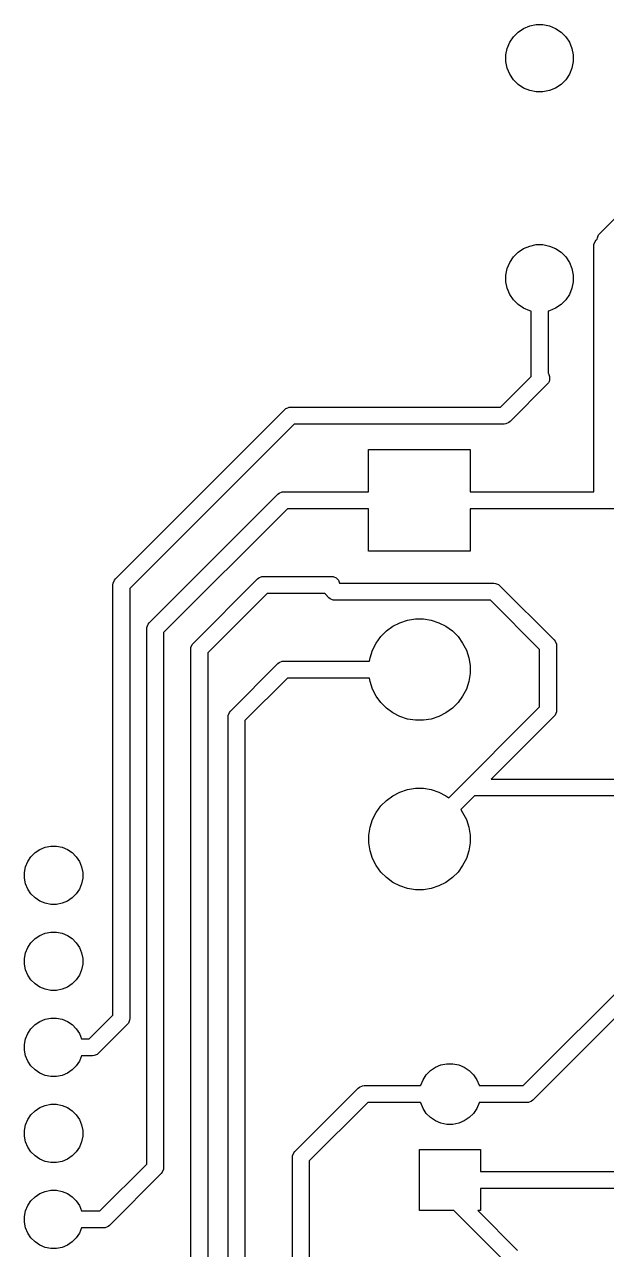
# Model space of a CAD drawing. Header units: inches. Extents: x 6.5 to 8.47, y -5.35 to -1.59.
# Drawn here: x 6.498 to 7.174, y -3.052 to -1.628 of the extents above; entities that cross this region are included whole.
import ezdxf

# ---------------------------------------------------------------- set-up
doc = ezdxf.new("R2010")
doc.units = ezdxf.units.IN
doc.header["$MEASUREMENT"] = 0
doc.layers.add('B.Cu', color=153, linetype='CONTINUOUS', true_color=0x4d7fc4)

msp = doc.modelspace()

# ---------------------------------------------------------------- linework, layer by layer
at = {"layer": 'B.Cu', "linetype": 'CONTINUOUS'}
for p, q in [((7.066, -1.6423), (7.0715, -1.6369)), ((7.0715, -1.6369), (7.0779, -1.6326)), ((7.0779, -1.6326), (7.085, -1.6296)), ((7.085, -1.6296), (7.0926, -1.6281)), ((7.0926, -1.6281), (7.1003, -1.6281)), ((7.1003, -1.6281), (7.1079, -1.6296)), ((7.1079, -1.6296), (7.115, -1.6326)), ((7.115, -1.6326), (7.1214, -1.6369)), ((7.1214, -1.6369), (7.1269, -1.6423)), ((7.0588, -1.6559), (7.0617, -1.6488)), ((7.0617, -1.6488), (7.066, -1.6423)), ((7.1269, -1.6423), (7.1312, -1.6488)), ((7.1312, -1.6488), (7.1341, -1.6559)), ((7.0573, -1.6635), (7.0588, -1.6559)), ((7.0573, -1.6712), (7.0573, -1.6635)), ((7.1341, -1.6559), (7.1356, -1.6635)), ((7.1356, -1.6635), (7.1356, -1.6712)), ((7.0588, -1.6788), (7.0573, -1.6712)), ((7.0617, -1.6859), (7.0588, -1.6788)), ((7.1341, -1.6788), (7.1312, -1.6859)), ((7.1356, -1.6712), (7.1341, -1.6788)), ((7.066, -1.6923), (7.0617, -1.6859)), ((7.0715, -1.6978), (7.066, -1.6923)), ((7.1269, -1.6923), (7.1214, -1.6978)), ((7.1312, -1.6859), (7.1269, -1.6923)), ((7.0779, -1.702), (7.0715, -1.6978)), ((7.085, -1.705), (7.0779, -1.702)), ((7.0926, -1.7065), (7.085, -1.705)), ((7.1003, -1.7065), (7.0926, -1.7065)), ((7.1079, -1.705), (7.1003, -1.7065)), ((7.115, -1.702), (7.1079, -1.705)), ((7.1214, -1.6978), (7.115, -1.702)), ((7.1663, -1.871), (7.2568, -1.7804)), ((7.1611, -1.8804), (7.1623, -1.8789)), ((7.1623, -1.8789), (7.1634, -1.8778)), ((7.1634, -1.8778), (7.1636, -1.876)), ((7.1636, -1.876), (7.165, -1.8725)), ((7.165, -1.8725), (7.1663, -1.871)), ((7.165, -1.8725), (7.165, -1.8725)), ((7.066, -1.8983), (7.0715, -1.8928)), ((7.0715, -1.8928), (7.0779, -1.8885)), ((7.0779, -1.8885), (7.085, -1.8856)), ((7.085, -1.8856), (7.0926, -1.884)), ((7.0926, -1.884), (7.1003, -1.884)), ((7.1003, -1.884), (7.1079, -1.8856)), ((7.1079, -1.8856), (7.115, -1.8885)), ((7.115, -1.8885), (7.1214, -1.8928)), ((7.1214, -1.8928), (7.1269, -1.8983)), ((7.1594, -1.8858), (7.1596, -1.8839)), ((7.1594, -2.1713), (7.1594, -1.8858)), ((7.1596, -1.8839), (7.1611, -1.8804)), ((7.1611, -1.8804), (7.1611, -1.8804)), ((7.0588, -1.9118), (7.0617, -1.9047)), ((7.0617, -1.9047), (7.066, -1.8983)), ((7.1269, -1.8983), (7.1312, -1.9047)), ((7.1312, -1.9047), (7.1341, -1.9118)), ((7.0573, -1.9194), (7.0588, -1.9118)), ((7.0573, -1.9271), (7.0573, -1.9194)), ((7.1341, -1.9118), (7.1356, -1.9194)), ((7.1356, -1.9194), (7.1356, -1.9271)), ((7.0588, -1.9347), (7.0573, -1.9271)), ((7.0617, -1.9418), (7.0588, -1.9347)), ((7.1341, -1.9347), (7.1312, -1.9418)), ((7.1356, -1.9271), (7.1341, -1.9347)), ((7.066, -1.9482), (7.0617, -1.9418)), ((7.0715, -1.9537), (7.066, -1.9482)), ((7.1269, -1.9482), (7.1214, -1.9537)), ((7.1312, -1.9418), (7.1269, -1.9482)), ((7.0779, -1.9579), (7.0715, -1.9537)), ((7.085, -1.9609), (7.0779, -1.9579)), ((7.0866, -1.9612), (7.085, -1.9609)), ((7.0866, -2.0373), (7.0866, -1.9612)), ((7.1079, -1.9609), (7.1063, -1.9612)), ((7.1063, -1.9612), (7.1063, -2.0335)), ((7.115, -1.9579), (7.1079, -1.9609)), ((7.1214, -1.9537), (7.115, -1.9579)), ((7.1063, -2.0335), (7.1066, -2.0339)), ((7.1066, -2.0339), (7.1081, -2.0374)), ((7.051, -2.0728), (7.0866, -2.0373)), ((7.1054, -2.0463), (7.0621, -2.0896)), ((7.1066, -2.0448), (7.1054, -2.0463)), ((7.1074, -2.0429), (7.1066, -2.0448)), ((7.1081, -2.0413), (7.1074, -2.0429)), ((7.1081, -2.0374), (7.1081, -2.0413)), ((6.6033, -2.2726), (6.8001, -2.0757)), ((6.8001, -2.0757), (6.8016, -2.0745)), ((6.8016, -2.0745), (6.8037, -2.0736)), ((6.8037, -2.0736), (6.8052, -2.073)), ((6.8052, -2.073), (6.8071, -2.0728)), ((6.8071, -2.0728), (7.051, -2.0728)), ((6.8112, -2.0925), (6.6201, -2.2836)), ((7.0551, -2.0925), (6.8112, -2.0925)), ((7.057, -2.0923), (7.0551, -2.0925)), ((7.0606, -2.0909), (7.057, -2.0923)), ((7.0621, -2.0896), (7.0606, -2.0909)), ((7.0606, -2.0909), (7.0606, -2.0909)), ((6.8976, -2.1713), (6.8976, -2.122)), ((6.8976, -2.122), (7.0157, -2.122)), ((7.0157, -2.122), (7.0157, -2.1713)), ((6.6426, -2.3237), (6.7923, -2.1741)), ((6.7923, -2.1741), (6.7937, -2.1729)), ((6.7937, -2.1729), (6.7973, -2.1714)), ((6.7973, -2.1714), (6.7992, -2.1713)), ((6.7973, -2.1714), (6.7973, -2.1714)), ((6.7992, -2.1713), (6.8976, -2.1713)), ((7.0157, -2.1713), (7.1594, -2.1713)), ((6.8033, -2.1909), (6.6594, -2.3348)), ((6.8976, -2.1909), (6.8033, -2.1909)), ((6.8976, -2.2402), (6.8976, -2.1909)), ((7.1693, -2.1909), (7.0157, -2.1909)), ((7.0157, -2.1909), (7.0157, -2.2402)), ((7.244, -2.1909), (7.1693, -2.1909)), ((7.0157, -2.2402), (6.8976, -2.2402)), ((6.6004, -2.2795), (6.6006, -2.2776)), ((6.6006, -2.2776), (6.6021, -2.2741)), ((6.6021, -2.2741), (6.6033, -2.2726)), ((6.6021, -2.2741), (6.6021, -2.2741)), ((6.6938, -2.3474), (6.7686, -2.2726)), ((6.7686, -2.2726), (6.7701, -2.2713)), ((6.7701, -2.2713), (6.7737, -2.2699)), ((6.7737, -2.2699), (6.7756, -2.2697)), ((6.7737, -2.2699), (6.7737, -2.2699)), ((6.7756, -2.2697), (6.8543, -2.2697)), ((6.8543, -2.2697), (6.8563, -2.2699)), ((6.8563, -2.2699), (6.8598, -2.2713)), ((6.8598, -2.2713), (6.8625, -2.2741)), ((6.8625, -2.2741), (6.864, -2.2776)), ((6.864, -2.2776), (7.0433, -2.2776)), ((7.0433, -2.2776), (7.0452, -2.2777)), ((7.0452, -2.2777), (7.0488, -2.2792)), ((6.6004, -2.7794), (6.6004, -2.2795)), ((6.6201, -2.2836), (6.6201, -2.7835)), ((6.7797, -2.2894), (6.7106, -2.3584)), ((6.8465, -2.2894), (6.7797, -2.2894)), ((6.8474, -2.2904), (6.8465, -2.2894)), ((6.8513, -2.2944), (6.8474, -2.2904)), ((7.0488, -2.2792), (7.0488, -2.2792)), ((7.0488, -2.2792), (7.0503, -2.2804)), ((7.0503, -2.2804), (7.1133, -2.3434)), ((6.8528, -2.2956), (6.8513, -2.2944)), ((6.8563, -2.2971), (6.8528, -2.2956)), ((6.8528, -2.2956), (6.8528, -2.2956)), ((6.8583, -2.2972), (6.8563, -2.2971)), ((7.0392, -2.2972), (6.8583, -2.2972)), ((7.0965, -2.3545), (7.0392, -2.2972)), ((6.9341, -2.3234), (6.9429, -2.3205)), ((6.9429, -2.3205), (6.9521, -2.3191)), ((6.9521, -2.3191), (6.9613, -2.3191)), ((6.9613, -2.3191), (6.9705, -2.3205)), ((6.9705, -2.3205), (6.9793, -2.3234)), ((6.6398, -2.3307), (6.64, -2.3288)), ((6.6398, -2.9526), (6.6398, -2.3307)), ((6.64, -2.3288), (6.6414, -2.3252)), ((6.6414, -2.3252), (6.6426, -2.3237)), ((6.6414, -2.3252), (6.6414, -2.3252)), ((6.6594, -2.3348), (6.6594, -2.9567)), ((6.9118, -2.3396), (6.9183, -2.333)), ((6.9183, -2.333), (6.9258, -2.3276)), ((6.9258, -2.3276), (6.9341, -2.3234)), ((6.9793, -2.3234), (6.9875, -2.3276)), ((6.9875, -2.3276), (6.995, -2.333)), ((6.995, -2.333), (7.0016, -2.3396)), ((6.6911, -2.3524), (6.6926, -2.3489)), ((6.6926, -2.3489), (6.6938, -2.3474)), ((6.6926, -2.3489), (6.6926, -2.3489)), ((6.9021, -2.3554), (6.9063, -2.3471)), ((6.9063, -2.3471), (6.9118, -2.3396)), ((7.0016, -2.3396), (7.007, -2.3471)), ((7.007, -2.3471), (7.0113, -2.3554)), ((7.1133, -2.3434), (7.1145, -2.3449)), ((7.1145, -2.3449), (7.116, -2.3485)), ((7.116, -2.3485), (7.116, -2.3485)), ((7.116, -2.3485), (7.1161, -2.3504)), ((6.6909, -2.3543), (6.6911, -2.3524)), ((6.6909, -3.0747), (6.6909, -2.3543)), ((6.7106, -2.3584), (6.7106, -3.0787)), ((6.8993, -2.3642), (6.9021, -2.3554)), ((7.0113, -2.3554), (7.0141, -2.3642)), ((7.0965, -2.4211), (7.0965, -2.3545)), ((7.1161, -2.3504), (7.1161, -2.4252)), ((6.7371, -2.4261), (6.7923, -2.371)), ((6.7923, -2.371), (6.7937, -2.3698)), ((6.7937, -2.3698), (6.7973, -2.3683)), ((6.7937, -2.3698), (6.7937, -2.3698)), ((6.7973, -2.3683), (6.7992, -2.3681)), ((6.7992, -2.3681), (6.8986, -2.3681)), ((6.8986, -2.3681), (6.8993, -2.3642)), ((7.0141, -2.3642), (7.0156, -2.3733)), ((7.0156, -2.3733), (7.0156, -2.3826)), ((6.8033, -2.3878), (6.7539, -2.4371)), ((6.8986, -2.3878), (6.8033, -2.3878)), ((6.8993, -2.3917), (6.8986, -2.3878)), ((6.9021, -2.4006), (6.8993, -2.3917)), ((7.0141, -2.3917), (7.0113, -2.4006)), ((7.0156, -2.3826), (7.0141, -2.3917)), ((6.9063, -2.4088), (6.9021, -2.4006)), ((7.0113, -2.4006), (7.007, -2.4088)), ((6.9118, -2.4163), (6.9063, -2.4088)), ((6.9183, -2.4229), (6.9118, -2.4163)), ((7.0016, -2.4163), (6.995, -2.4229)), ((7.007, -2.4088), (7.0016, -2.4163)), ((6.7343, -2.4331), (6.7344, -2.4312)), ((6.7343, -3.429), (6.7343, -2.4331)), ((6.7344, -2.4312), (6.7359, -2.4276)), ((6.7359, -2.4276), (6.7371, -2.4261)), ((6.7359, -2.4276), (6.7359, -2.4276)), ((6.9258, -2.4283), (6.9183, -2.4229)), ((6.9341, -2.4325), (6.9258, -2.4283)), ((6.9429, -2.4354), (6.9341, -2.4325)), ((6.9793, -2.4325), (6.9705, -2.4354)), ((6.9875, -2.4283), (6.9793, -2.4325)), ((6.995, -2.4229), (6.9875, -2.4283)), ((6.9908, -2.5268), (7.0965, -2.4211)), ((7.1133, -2.4322), (7.0403, -2.5051)), ((7.1145, -2.4307), (7.1133, -2.4322)), ((7.116, -2.4271), (7.1145, -2.4307)), ((7.1161, -2.4252), (7.116, -2.4271)), ((7.116, -2.4271), (7.116, -2.4271)), ((6.7539, -2.4371), (6.7539, -3.4331)), ((6.9521, -2.4368), (6.9429, -2.4354)), ((6.9613, -2.4368), (6.9521, -2.4368)), ((6.9705, -2.4354), (6.9613, -2.4368)), ((7.0774, -2.8614), (7.4479, -2.4909)), ((7.0403, -2.5051), (7.289, -2.5051)), ((7.4618, -2.5048), (7.0885, -2.8782)), ((6.9341, -2.5202), (6.9429, -2.5174)), ((6.9429, -2.5174), (6.9521, -2.5159)), ((6.9521, -2.5159), (6.9613, -2.5159)), ((6.9613, -2.5159), (6.9705, -2.5174)), ((6.9705, -2.5174), (6.9793, -2.5202)), ((6.9118, -2.5364), (6.9183, -2.5299)), ((6.9183, -2.5299), (6.9258, -2.5245)), ((6.9258, -2.5245), (6.9341, -2.5202)), ((6.9793, -2.5202), (6.9875, -2.5245)), ((6.9875, -2.5245), (6.9908, -2.5268)), ((7.0206, -2.5248), (7.0047, -2.5407)), ((7.289, -2.5248), (7.0206, -2.5248)), ((6.9021, -2.5522), (6.9063, -2.5439)), ((6.9063, -2.5439), (6.9118, -2.5364)), ((7.0047, -2.5407), (7.007, -2.5439)), ((7.007, -2.5439), (7.0113, -2.5522)), ((6.8978, -2.5702), (6.8993, -2.561)), ((6.8993, -2.561), (6.9021, -2.5522)), ((7.0113, -2.5522), (7.0141, -2.561)), ((7.0141, -2.561), (7.0156, -2.5702)), ((6.8978, -2.5794), (6.8978, -2.5702)), ((7.0156, -2.5702), (7.0156, -2.5794)), ((6.5052, -2.5954), (6.5099, -2.5906)), ((6.5099, -2.5906), (6.5155, -2.5869)), ((6.5155, -2.5869), (6.5216, -2.5844)), ((6.5216, -2.5844), (6.5282, -2.5831)), ((6.5282, -2.5831), (6.5348, -2.5831)), ((6.5348, -2.5831), (6.5414, -2.5844)), ((6.5414, -2.5844), (6.5475, -2.5869)), ((6.5475, -2.5869), (6.5531, -2.5906)), ((6.5531, -2.5906), (6.5578, -2.5954)), ((6.8993, -2.5886), (6.8978, -2.5794)), ((6.9021, -2.5974), (6.8993, -2.5886)), ((7.0141, -2.5886), (7.0113, -2.5974)), ((7.0156, -2.5794), (7.0141, -2.5886)), ((6.499, -2.6071), (6.5015, -2.6009)), ((6.5015, -2.6009), (6.5052, -2.5954)), ((6.5578, -2.5954), (6.5615, -2.6009)), ((6.5615, -2.6009), (6.564, -2.6071)), ((6.9063, -2.6057), (6.9021, -2.5974)), ((7.0113, -2.5974), (7.007, -2.6057)), ((6.4977, -2.6136), (6.499, -2.6071)), ((6.4977, -2.6203), (6.4977, -2.6136)), ((6.564, -2.6071), (6.5653, -2.6136)), ((6.5653, -2.6136), (6.5653, -2.6203)), ((6.9118, -2.6132), (6.9063, -2.6057)), ((6.9183, -2.6197), (6.9118, -2.6132)), ((6.9258, -2.6252), (6.9183, -2.6197)), ((6.995, -2.6197), (6.9875, -2.6252)), ((7.0016, -2.6132), (6.995, -2.6197)), ((7.007, -2.6057), (7.0016, -2.6132)), ((6.499, -2.6268), (6.4977, -2.6203)), ((6.5015, -2.633), (6.499, -2.6268)), ((6.5052, -2.6385), (6.5015, -2.633)), ((6.5615, -2.633), (6.5578, -2.6385)), ((6.564, -2.6268), (6.5615, -2.633)), ((6.5653, -2.6203), (6.564, -2.6268)), ((6.9341, -2.6294), (6.9258, -2.6252)), ((6.9429, -2.6322), (6.9341, -2.6294)), ((6.9521, -2.6337), (6.9429, -2.6322)), ((6.9613, -2.6337), (6.9521, -2.6337)), ((6.9705, -2.6322), (6.9613, -2.6337)), ((6.9793, -2.6294), (6.9705, -2.6322)), ((6.9875, -2.6252), (6.9793, -2.6294)), ((6.5099, -2.6432), (6.5052, -2.6385)), ((6.5155, -2.6469), (6.5099, -2.6432)), ((6.5216, -2.6495), (6.5155, -2.6469)), ((6.5475, -2.6469), (6.5414, -2.6495)), ((6.5531, -2.6432), (6.5475, -2.6469)), ((6.5578, -2.6385), (6.5531, -2.6432)), ((6.5282, -2.6508), (6.5216, -2.6495)), ((6.5348, -2.6508), (6.5282, -2.6508)), ((6.5414, -2.6495), (6.5348, -2.6508)), ((6.5052, -2.6954), (6.5099, -2.6906)), ((6.5099, -2.6906), (6.5155, -2.6869)), ((6.5155, -2.6869), (6.5216, -2.6844)), ((6.5216, -2.6844), (6.5282, -2.6831)), ((6.5282, -2.6831), (6.5348, -2.6831)), ((6.5348, -2.6831), (6.5414, -2.6844)), ((6.5414, -2.6844), (6.5475, -2.6869)), ((6.5475, -2.6869), (6.5531, -2.6906)), ((6.5531, -2.6906), (6.5578, -2.6954)), ((6.499, -2.7071), (6.5015, -2.7009)), ((6.5015, -2.7009), (6.5052, -2.6954)), ((6.5578, -2.6954), (6.5615, -2.7009)), ((6.5615, -2.7009), (6.564, -2.7071)), ((6.4977, -2.7136), (6.499, -2.7071)), ((6.4977, -2.7203), (6.4977, -2.7136)), ((6.564, -2.7071), (6.5653, -2.7136)), ((6.5653, -2.7136), (6.5653, -2.7203)), ((6.499, -2.7268), (6.4977, -2.7203)), ((6.5015, -2.733), (6.499, -2.7268)), ((6.5052, -2.7385), (6.5015, -2.733)), ((6.5615, -2.733), (6.5578, -2.7385)), ((6.564, -2.7268), (6.5615, -2.733)), ((6.5653, -2.7203), (6.564, -2.7268)), ((6.5099, -2.7432), (6.5052, -2.7385)), ((6.5155, -2.7469), (6.5099, -2.7432)), ((6.5216, -2.7495), (6.5155, -2.7469)), ((6.5475, -2.7469), (6.5414, -2.7495)), ((6.5531, -2.7432), (6.5475, -2.7469)), ((6.5578, -2.7385), (6.5531, -2.7432)), ((6.5282, -2.7508), (6.5216, -2.7495)), ((6.5348, -2.7508), (6.5282, -2.7508)), ((6.5414, -2.7495), (6.5348, -2.7508)), ((6.5099, -2.7906), (6.5155, -2.7869)), ((6.5155, -2.7869), (6.5216, -2.7844)), ((6.5216, -2.7844), (6.5282, -2.7831)), ((6.5282, -2.7831), (6.5348, -2.7831)), ((6.5348, -2.7831), (6.5414, -2.7844)), ((6.5414, -2.7844), (6.5475, -2.7869)), ((6.5475, -2.7869), (6.5531, -2.7906)), ((6.5727, -2.8071), (6.6004, -2.7794)), ((6.6172, -2.7904), (6.5837, -2.8239)), ((6.6184, -2.7889), (6.6172, -2.7904)), ((6.6199, -2.7854), (6.6184, -2.7889)), ((6.6201, -2.7835), (6.6199, -2.7854)), ((6.6199, -2.7854), (6.6199, -2.7854)), ((6.499, -2.8071), (6.5015, -2.8009)), ((6.5015, -2.8009), (6.5052, -2.7954)), ((6.5052, -2.7954), (6.5099, -2.7906)), ((6.5531, -2.7906), (6.5578, -2.7954)), ((6.5578, -2.7954), (6.5615, -2.8009)), ((6.5615, -2.8009), (6.564, -2.8071)), ((6.4977, -2.8136), (6.499, -2.8071)), ((6.4977, -2.8203), (6.4977, -2.8136)), ((6.564, -2.8071), (6.564, -2.8071)), ((6.564, -2.8071), (6.5727, -2.8071)), ((6.499, -2.8268), (6.4977, -2.8203)), ((6.5015, -2.833), (6.499, -2.8268)), ((6.5052, -2.8385), (6.5015, -2.833)), ((6.5615, -2.833), (6.5578, -2.8385)), ((6.564, -2.8268), (6.5615, -2.833)), ((6.5768, -2.8268), (6.564, -2.8268)), ((6.564, -2.8268), (6.564, -2.8268)), ((6.5787, -2.8266), (6.5768, -2.8268)), ((6.5822, -2.8251), (6.5787, -2.8266)), ((6.5837, -2.8239), (6.5822, -2.8251)), ((6.5822, -2.8251), (6.5822, -2.8251)), ((6.5099, -2.8432), (6.5052, -2.8385)), ((6.5155, -2.8469), (6.5099, -2.8432)), ((6.5216, -2.8495), (6.5155, -2.8469)), ((6.5475, -2.8469), (6.5414, -2.8495)), ((6.5531, -2.8432), (6.5475, -2.8469)), ((6.5578, -2.8385), (6.5531, -2.8432)), ((6.9647, -2.8488), (6.9696, -2.8439)), ((6.9696, -2.8439), (6.9754, -2.84)), ((6.9754, -2.84), (6.9818, -2.8374)), ((6.9818, -2.8374), (6.9887, -2.836)), ((6.9887, -2.836), (6.9956, -2.836)), ((6.9956, -2.836), (7.0024, -2.8374)), ((7.0024, -2.8374), (7.0088, -2.84)), ((7.0088, -2.84), (7.0146, -2.8439)), ((7.0146, -2.8439), (7.0195, -2.8488)), ((6.5282, -2.8508), (6.5216, -2.8495)), ((6.5348, -2.8508), (6.5282, -2.8508)), ((6.5414, -2.8495), (6.5348, -2.8508)), ((6.8871, -2.8631), (6.8906, -2.8616)), ((6.8906, -2.8616), (6.8925, -2.8614)), ((6.8925, -2.8614), (6.9581, -2.8614)), ((6.9581, -2.8614), (6.9582, -2.861)), ((6.9582, -2.861), (6.9609, -2.8546)), ((6.9609, -2.8546), (6.9647, -2.8488)), ((7.0195, -2.8488), (7.0234, -2.8546)), ((7.0234, -2.8546), (7.026, -2.861)), ((7.026, -2.861), (7.0261, -2.8614)), ((7.0261, -2.8614), (7.0774, -2.8614)), ((6.8119, -2.9379), (6.8856, -2.8643)), ((6.8856, -2.8643), (6.8871, -2.8631)), ((6.8871, -2.8631), (6.8871, -2.8631)), ((6.5099, -2.8906), (6.5155, -2.8869)), ((6.5155, -2.8869), (6.5216, -2.8844)), ((6.5216, -2.8844), (6.5282, -2.8831)), ((6.5282, -2.8831), (6.5348, -2.8831)), ((6.5348, -2.8831), (6.5414, -2.8844)), ((6.5414, -2.8844), (6.5475, -2.8869)), ((6.5475, -2.8869), (6.5531, -2.8906)), ((6.8966, -2.8811), (6.8287, -2.949)), ((6.9581, -2.8811), (6.8966, -2.8811)), ((6.9582, -2.8815), (6.9581, -2.8811)), ((6.9609, -2.888), (6.9582, -2.8815)), ((6.9647, -2.8937), (6.9609, -2.888)), ((7.0234, -2.888), (7.0195, -2.8937)), ((7.026, -2.8815), (7.0234, -2.888)), ((7.0261, -2.8811), (7.026, -2.8815)), ((7.0815, -2.8811), (7.0261, -2.8811)), ((7.0834, -2.8809), (7.0815, -2.8811)), ((7.087, -2.8794), (7.0834, -2.8809)), ((7.0885, -2.8782), (7.087, -2.8794)), ((7.087, -2.8794), (7.087, -2.8794)), ((6.499, -2.9071), (6.5015, -2.9009)), ((6.5015, -2.9009), (6.5052, -2.8954)), ((6.5052, -2.8954), (6.5099, -2.8906)), ((6.5531, -2.8906), (6.5578, -2.8954)), ((6.5578, -2.8954), (6.5615, -2.9009)), ((6.5615, -2.9009), (6.564, -2.9071)), ((6.9696, -2.8986), (6.9647, -2.8937)), ((6.9754, -2.9025), (6.9696, -2.8986)), ((6.9818, -2.9052), (6.9754, -2.9025)), ((7.0088, -2.9025), (7.0024, -2.9052)), ((7.0146, -2.8986), (7.0088, -2.9025)), ((7.0195, -2.8937), (7.0146, -2.8986)), ((6.4977, -2.9136), (6.499, -2.9071)), ((6.4977, -2.9203), (6.4977, -2.9136)), ((6.564, -2.9071), (6.5653, -2.9136)), ((6.5653, -2.9136), (6.5653, -2.9203)), ((6.9887, -2.9065), (6.9818, -2.9052)), ((6.9956, -2.9065), (6.9887, -2.9065)), ((7.0024, -2.9052), (6.9956, -2.9065)), ((6.499, -2.9268), (6.4977, -2.9203)), ((6.5015, -2.933), (6.499, -2.9268)), ((6.5052, -2.9385), (6.5015, -2.933)), ((6.5615, -2.933), (6.5578, -2.9385)), ((6.564, -2.9268), (6.5615, -2.933)), ((6.5653, -2.9203), (6.564, -2.9268)), ((6.5099, -2.9432), (6.5052, -2.9385)), ((6.5155, -2.9469), (6.5099, -2.9432)), ((6.5216, -2.9495), (6.5155, -2.9469)), ((6.5475, -2.9469), (6.5414, -2.9495)), ((6.5531, -2.9432), (6.5475, -2.9469)), ((6.5578, -2.9385), (6.5531, -2.9432)), ((6.8091, -2.9449), (6.8092, -2.943)), ((6.8091, -3.1289), (6.8091, -2.9449)), ((6.8092, -2.943), (6.8107, -2.9394)), ((6.8107, -2.9394), (6.8119, -2.9379)), ((6.8107, -2.9394), (6.8107, -2.9394)), ((6.9567, -3.0067), (6.9567, -2.9358)), ((6.9567, -2.9358), (7.0276, -2.9358)), ((7.0276, -2.9358), (7.0276, -2.9614)), ((6.5282, -2.9508), (6.5216, -2.9495)), ((6.5348, -2.9508), (6.5282, -2.9508)), ((6.5414, -2.9495), (6.5348, -2.9508)), ((6.5853, -3.0071), (6.6398, -2.9526)), ((6.6593, -2.9586), (6.6578, -2.9622)), ((6.6594, -2.9567), (6.6593, -2.9586)), ((6.6593, -2.9586), (6.6593, -2.9586)), ((6.8287, -2.949), (6.8287, -3.1202)), ((7.0276, -2.9614), (7.2924, -2.9614)), ((6.6566, -2.9637), (6.5963, -3.0239)), ((6.6578, -2.9622), (6.6566, -2.9637)), ((6.5099, -2.9906), (6.5155, -2.9869)), ((6.5155, -2.9869), (6.5216, -2.9844)), ((6.5216, -2.9844), (6.5282, -2.9831)), ((6.5282, -2.9831), (6.5348, -2.9831)), ((6.5348, -2.9831), (6.5414, -2.9844)), ((6.5414, -2.9844), (6.5475, -2.9869)), ((6.5475, -2.9869), (6.5531, -2.9906)), ((7.2965, -2.9811), (7.0276, -2.9811)), ((7.0276, -2.9811), (7.0276, -3.0067)), ((6.499, -3.0071), (6.5015, -3.0009)), ((6.5015, -3.0009), (6.5052, -2.9954)), ((6.5052, -2.9954), (6.5099, -2.9906)), ((6.5531, -2.9906), (6.5578, -2.9954)), ((6.5578, -2.9954), (6.5615, -3.0009)), ((6.5615, -3.0009), (6.564, -3.0071)), ((6.4977, -3.0136), (6.499, -3.0071)), ((6.4977, -3.0203), (6.4977, -3.0136)), ((6.564, -3.0071), (6.564, -3.0071)), ((6.564, -3.0071), (6.5853, -3.0071)), ((6.9967, -3.0067), (6.9567, -3.0067)), ((7.0541, -3.0641), (6.9967, -3.0067)), ((7.0276, -3.0067), (7.0245, -3.0067)), ((7.0245, -3.0067), (7.0709, -3.0531)), ((6.499, -3.0268), (6.4977, -3.0203)), ((6.5015, -3.033), (6.499, -3.0268)), ((6.564, -3.0268), (6.5615, -3.033)), ((6.5894, -3.0268), (6.564, -3.0268)), ((6.564, -3.0268), (6.564, -3.0268)), ((6.5913, -3.0266), (6.5894, -3.0268)), ((6.5948, -3.0251), (6.5913, -3.0266)), ((6.5963, -3.0239), (6.5948, -3.0251)), ((6.5948, -3.0251), (6.5948, -3.0251)), ((6.5052, -3.0385), (6.5015, -3.033)), ((6.5099, -3.0432), (6.5052, -3.0385)), ((6.5155, -3.0469), (6.5099, -3.0432)), ((6.5531, -3.0432), (6.5475, -3.0469)), ((6.5578, -3.0385), (6.5531, -3.0432)), ((6.5615, -3.033), (6.5578, -3.0385)), ((6.5216, -3.0495), (6.5155, -3.0469)), ((6.5282, -3.0508), (6.5216, -3.0495)), ((6.5348, -3.0508), (6.5282, -3.0508)), ((6.5414, -3.0495), (6.5348, -3.0508)), ((6.5475, -3.0469), (6.5414, -3.0495))]:
    msp.add_line(p, q, dxfattribs=at)

doc.saveas('drawing.dxf')
